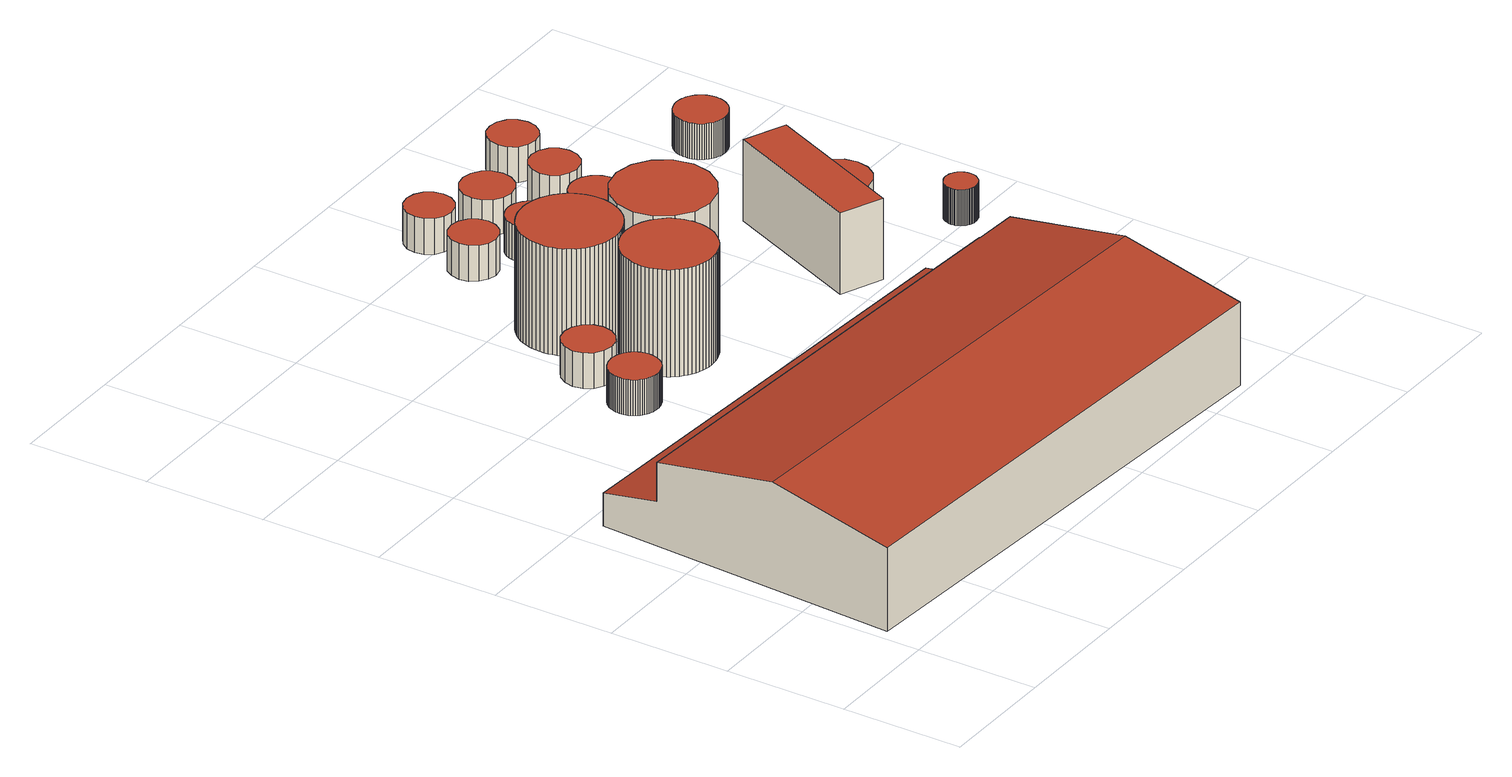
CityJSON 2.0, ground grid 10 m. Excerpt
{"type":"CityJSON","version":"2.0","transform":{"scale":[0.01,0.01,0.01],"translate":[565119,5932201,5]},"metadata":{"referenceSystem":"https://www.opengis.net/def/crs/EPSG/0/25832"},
"CityObjects":{
"building1":{"type":"Building","attributes":{"Gemeindeschluessel":"02000000","Geometrietyp2DReferenz":"3000","function":"31001_2100","roofType":"3100","measuredHeight":8.98,"storeysAboveGround":3},"geometry":[{"type":"MultiSurface","lod":"2","boundaries":[[[0,1,2,3]],[[3,4,5,0]],[[6,2,1,7]],[[8,9,6,7,10,11]],[[6,9,12,13,4,3,2]],[[8,11,14,15,16]],[[14,11,10,17]],[[10,7,1,0,5,17]],[[12,9,8,16]],[[15,14,17,5,4,13]],[[15,13,12,16]]],"semantics":{"surfaces":[{"type":"RoofSurface"},{"type":"WallSurface"},{"type":"GroundSurface"}],"values":[0,1,1,2,1,1,1,1,1,0,0]}}]},
"building2":{"type":"Building","attributes":{"Gemeindeschluessel":"02000000","Geometrietyp2DReferenz":"3000","function":"51003_1205","roofType":"1000","measuredHeight":3},"geometry":[{"type":"MultiSurface","lod":"2","boundaries":[[[18,19,20,21,22,23,24,25,26,27,28,29,30,31,32,33,34,35,36,37,38,39,40,41,42,43,44,45,46,47,48,49,50,51,52,53,54,55,56,57,58,59,60,61,62,63,64,65,66,67,68,69,70,71,72,73,74,75,76,77,78,79,80,81,82,83,84,85,86,87,88,89]],[[90,91,92,93,94,95,96,97,98,99,100,101,102,103,104,105,106,107,108,109,110,111,112,113,114,115,116,117,118,119,120,121,122,123,124,125,126,127,128,129,130,131,132,133,134,135,136,137,138,139,140,141,142,143,144,145,146,147,148,149,150,151,152,153,154,155,156,157,158,159,160,161]],[[161,160,19,18]],[[160,159,20,19]],[[159,158,21,20]],[[158,157,22,21]],[[157,156,23,22]],[[156,155,24,23]],[[155,154,25,24]],[[154,153,26,25]],[[153,152,27,26]],[[152,151,28,27]],[[151,150,29,28]],[[150,149,30,29]],[[149,148,31,30]],[[148,147,32,31]],[[147,146,33,32]],[[146,145,34,33]],[[145,144,35,34]],[[144,143,36,35]],[[143,142,37,36]],[[142,141,38,37]],[[141,140,39,38]],[[140,139,40,39]],[[139,138,41,40]],[[138,137,42,41]],[[137,136,43,42]],[[136,135,44,43]],[[135,134,45,44]],[[134,133,46,45]],[[133,132,47,46]],[[132,131,48,47]],[[131,130,49,48]],[[130,129,50,49]],[[129,128,51,50]],[[128,127,52,51]],[[127,126,53,52]],[[126,125,54,53]],[[125,124,55,54]],[[124,123,56,55]],[[123,122,57,56]],[[122,121,58,57]],[[121,120,59,58]],[[120,119,60,59]],[[119,118,61,60]],[[118,117,62,61]],[[117,116,63,62]],[[116,115,64,63]],[[115,114,65,64]],[[114,113,66,65]],[[113,112,67,66]],[[112,111,68,67]],[[111,110,69,68]],[[110,109,70,69]],[[109,108,71,70]],[[108,107,72,71]],[[107,106,73,72]],[[106,105,74,73]],[[105,104,75,74]],[[104,103,76,75]],[[103,102,77,76]],[[102,101,78,77]],[[101,100,79,78]],[[100,99,80,79]],[[99,98,81,80]],[[98,97,82,81]],[[97,96,83,82]],[[96,95,84,83]],[[95,94,85,84]],[[94,93,86,85]],[[93,92,87,86]],[[92,91,88,87]],[[91,90,89,88]],[[90,161,18,89]]],"semantics":{"surfaces":[{"type":"GroundSurface"},{"type":"RoofSurface"},{"type":"WallSurface"}],"values":[0,1,2,2,2,2,2,2,2,2,2,2,2,2,2,2,2,2,2,2,2,2,2,2,2,2,2,2,2,2,2,2,2,2,2,2,2,2,2,2,2,2,2,2,2,2,2,2,2,2,2,2,2,2,2,2,2,2,2,2,2,2,2,2,2,2,2,2,2,2,2,2,2,2]}}]},
"building3":{"type":"Building","attributes":{"Gemeindeschluessel":"02000000","Geometrietyp2DReferenz":"3000","function":"51003_1205","roofType":"1000","measuredHeight":3},"geometry":[{"type":"MultiSurface","lod":"2","boundaries":[[[162,163,164,165,166,167,168,169,170,171,172,173,174,175,176,177]],[[178,179,180,181,182,183,184,185,186,187,188,189,190,191,192,193]],[[193,192,163,162]],[[192,191,164,163]],[[191,190,165,164]],[[190,189,166,165]],[[189,188,167,166]],[[188,187,168,167]],[[187,186,169,168]],[[186,185,170,169]],[[185,184,171,170]],[[184,183,172,171]],[[183,182,173,172]],[[182,181,174,173]],[[181,180,175,174]],[[180,179,176,175]],[[179,178,177,176]],[[178,193,162,177]]],"semantics":{"surfaces":[{"type":"GroundSurface"},{"type":"RoofSurface"},{"type":"WallSurface"}],"values":[0,1,2,2,2,2,2,2,2,2,2,2,2,2,2,2,2,2]}}]},
"building4":{"type":"Building","attributes":{"Gemeindeschluessel":"02000000","Geometrietyp2DReferenz":"3000","function":"51003_1205","roofType":"1000","measuredHeight":9},"geometry":[{"type":"MultiSurface","lod":"2","boundaries":[[[194,195,196,197,198,199,200,201,202,203,204,205,206,207,208,209,210,211,212,213,214,215,216,217,218,219,220,221,222,223,224,225,226,227,228,229,230,231,232,233,234,235,236,237,238,239,240,241,242,243,244,245,246,247,248,249,250,251,252,253,254,255,256,257,258,259,260,261,262,263,264,265]],[[266,267,268,269,270,271,272,273,274,275,276,277,278,279,280,281,282,283,284,285,286,287,288,289,290,291,292,293,294,295,296,297,298,299,300,301,302,303,304,305,306,307,308,309,310,311,312,313,314,315,316,317,318,319,320,321,322,323,324,325,326,327,328,329,330,331,332,333,334,335,336,337]],[[337,336,195,194]],[[336,335,196,195]],[[335,334,197,196]],[[334,333,198,197]],[[333,332,199,198]],[[332,331,200,199]],[[331,330,201,200]],[[330,329,202,201]],[[329,328,203,202]],[[328,327,204,203]],[[327,326,205,204]],[[326,325,206,205]],[[325,324,207,206]],[[324,323,208,207]],[[323,322,209,208]],[[322,321,210,209]],[[321,320,211,210]],[[320,319,212,211]],[[319,318,213,212]],[[318,317,214,213]],[[317,316,215,214]],[[316,315,216,215]],[[315,314,217,216]],[[314,313,218,217]],[[313,312,219,218]],[[312,311,220,219]],[[311,310,221,220]],[[310,309,222,221]],[[309,308,223,222]],[[308,307,224,223]],[[307,306,225,224]],[[306,305,226,225]],[[305,304,227,226]],[[304,303,228,227]],[[303,302,229,228]],[[302,301,230,229]],[[301,300,231,230]],[[300,299,232,231]],[[299,298,233,232]],[[298,297,234,233]],[[297,296,235,234]],[[296,295,236,235]],[[295,294,237,236]],[[294,293,238,237]],[[293,292,239,238]],[[292,291,240,239]],[[291,290,241,240]],[[290,289,242,241]],[[289,288,243,242]],[[288,287,244,243]],[[287,286,245,244]],[[286,285,246,245]],[[285,284,247,246]],[[284,283,248,247]],[[283,282,249,248]],[[282,281,250,249]],[[281,280,251,250]],[[280,279,252,251]],[[279,278,253,252]],[[278,277,254,253]],[[277,276,255,254]],[[276,275,256,255]],[[275,274,257,256]],[[274,273,258,257]],[[273,272,259,258]],[[272,271,260,259]],[[271,270,261,260]],[[270,269,262,261]],[[269,268,263,262]],[[268,267,264,263]],[[267,266,265,264]],[[266,337,194,265]]],"semantics":{"surfaces":[{"type":"GroundSurface"},{"type":"RoofSurface"},{"type":"WallSurface"}],"values":[0,1,2,2,2,2,2,2,2,2,2,2,2,2,2,2,2,2,2,2,2,2,2,2,2,2,2,2,2,2,2,2,2,2,2,2,2,2,2,2,2,2,2,2,2,2,2,2,2,2,2,2,2,2,2,2,2,2,2,2,2,2,2,2,2,2,2,2,2,2,2,2,2,2]}}]},
"building5":{"type":"Building","attributes":{"Gemeindeschluessel":"02000000","Geometrietyp2DReferenz":"3000","function":"51003_1205","roofType":"1000","measuredHeight":9},"geometry":[{"type":"MultiSurface","lod":"2","boundaries":[[[338,339,340,341,342,343,344,345,346,347,348,349,350,351,352,353,354,355,356,357,358,359,360,361,362,363,364,365,366,367,368,369,370,371,372,373,374,375,376,377,378,379,380,381,382,383,384,385,386,387,388,389,390,391,392,393,394,395,396,397,398,399,400,401,402,403,404,405,406,407,408,409]],[[410,411,412,413,414,415,416,417,418,419,420,421,422,423,424,425,426,427,428,429,430,431,432,433,434,435,436,437,438,439,440,441,442,443,444,445,446,447,448,449,450,451,452,453,454,455,456,457,458,459,460,461,462,463,464,465,466,467,468,469,470,471,472,473,474,475,476,477,478,479,480,481]],[[481,480,339,338]],[[480,479,340,339]],[[479,478,341,340]],[[478,477,342,341]],[[477,476,343,342]],[[476,475,344,343]],[[475,474,345,344]],[[474,473,346,345]],[[473,472,347,346]],[[472,471,348,347]],[[471,470,349,348]],[[470,469,350,349]],[[469,468,351,350]],[[468,467,352,351]],[[467,466,353,352]],[[466,465,354,353]],[[465,464,355,354]],[[464,463,356,355]],[[463,462,357,356]],[[462,461,358,357]],[[461,460,359,358]],[[460,459,360,359]],[[459,458,361,360]],[[458,457,362,361]],[[457,456,363,362]],[[456,455,364,363]],[[455,454,365,364]],[[454,453,366,365]],[[453,452,367,366]],[[452,451,368,367]],[[451,450,369,368]],[[450,449,370,369]],[[449,448,371,370]],[[448,447,372,371]],[[447,446,373,372]],[[446,445,374,373]],[[445,444,375,374]],[[444,443,376,375]],[[443,442,377,376]],[[442,441,378,377]],[[441,440,379,378]],[[440,439,380,379]],[[439,438,381,380]],[[438,437,382,381]],[[437,436,383,382]],[[436,435,384,383]],[[435,434,385,384]],[[434,433,386,385]],[[433,432,387,386]],[[432,431,388,387]],[[431,430,389,388]],[[430,429,390,389]],[[429,428,391,390]],[[428,427,392,391]],[[427,426,393,392]],[[426,425,394,393]],[[425,424,395,394]],[[424,423,396,395]],[[423,422,397,396]],[[422,421,398,397]],[[421,420,399,398]],[[420,419,400,399]],[[419,418,401,400]],[[418,417,402,401]],[[417,416,403,402]],[[416,415,404,403]],[[415,414,405,404]],[[414,413,406,405]],[[413,412,407,406]],[[412,411,408,407]],[[411,410,409,408]],[[410,481,338,409]]],"semantics":{"surfaces":[{"type":"GroundSurface"},{"type":"RoofSurface"},{"type":"WallSurface"}],"values":[0,1,2,2,2,2,2,2,2,2,2,2,2,2,2,2,2,2,2,2,2,2,2,2,2,2,2,2,2,2,2,2,2,2,2,2,2,2,2,2,2,2,2,2,2,2,2,2,2,2,2,2,2,2,2,2,2,2,2,2,2,2,2,2,2,2,2,2,2,2,2,2,2,2]}}]},
"building6":{"type":"Building","attributes":{"Gemeindeschluessel":"02000000","Geometrietyp2DReferenz":"3000","function":"51003_1205","roofType":"1000","measuredHeight":3},"geometry":[{"type":"MultiSurface","lod":"2","boundaries":[[[482,483,484,485,486,487,488,489,490,491,492,493,494,495,496,497]],[[498,499,500,501,502,503,504,505,506,507,508,509,510,511,512,513]],[[513,512,483,482]],[[512,511,484,483]],[[511,510,485,484]],[[510,509,486,485]],[[509,508,487,486]],[[508,507,488,487]],[[507,506,489,488]],[[506,505,490,489]],[[505,504,491,490]],[[504,503,492,491]],[[503,502,493,492]],[[502,501,494,493]],[[501,500,495,494]],[[500,499,496,495]],[[499,498,497,496]],[[498,513,482,497]]],"semantics":{"surfaces":[{"type":"GroundSurface"},{"type":"RoofSurface"},{"type":"WallSurface"}],"values":[0,1,2,2,2,2,2,2,2,2,2,2,2,2,2,2,2,2]}}]},
"building7":{"type":"Building","attributes":{"Gemeindeschluessel":"02000000","Geometrietyp2DReferenz":"3000","function":"51003_1205","roofType":"1000","measuredHeight":9},"geometry":[{"type":"MultiSurface","lod":"2","boundaries":[[[514,515,516,517,518,519,520,521,522,523,524,525,526,527,528,529]],[[530,531,532,533,534,535,536,537,538,539,540,541,542,543,544,545]],[[545,544,515,514]],[[544,543,516,515]],[[543,542,517,516]],[[542,541,518,517]],[[541,540,519,518]],[[540,539,520,519]],[[539,538,521,520]],[[538,537,522,521]],[[537,536,523,522]],[[536,535,524,523]],[[535,534,525,524]],[[534,533,526,525]],[[533,532,527,526]],[[532,531,528,527]],[[531,530,529,528]],[[530,545,514,529]]],"semantics":{"surfaces":[{"type":"GroundSurface"},{"type":"RoofSurface"},{"type":"WallSurface"}],"values":[0,1,2,2,2,2,2,2,2,2,2,2,2,2,2,2,2,2]}}]},
"building8":{"type":"Building","attributes":{"Gemeindeschluessel":"02000000","Geometrietyp2DReferenz":"3000","function":"51003_1205","roofType":"1000","measuredHeight":3},"geometry":[{"type":"MultiSurface","lod":"2","boundaries":[[[546,547,548,549,550,551,552,553,554,555,556,557,558,559,560,561]],[[562,563,564,565,566,567,568,569,570,571,572,573,574,575,576,577]],[[577,576,547,546]],[[576,575,548,547]],[[575,574,549,548]],[[574,573,550,549]],[[573,572,551,550]],[[572,571,552,551]],[[571,570,553,552]],[[570,569,554,553]],[[569,568,555,554]],[[568,567,556,555]],[[567,566,557,556]],[[566,565,558,557]],[[565,564,559,558]],[[564,563,560,559]],[[563,562,561,560]],[[562,577,546,561]]],"semantics":{"surfaces":[{"type":"GroundSurface"},{"type":"RoofSurface"},{"type":"WallSurface"}],"values":[0,1,2,2,2,2,2,2,2,2,2,2,2,2,2,2,2,2]}}]},
"building9":{"type":"Building","attributes":{"Gemeindeschluessel":"02000000","Geometrietyp2DReferenz":"3000","function":"51003_1205","roofType":"1000","measuredHeight":3},"geometry":[{"type":"MultiSurface","lod":"2","boundaries":[[[578,579,580,581,582,583,584,585,586,587,588,589,590,591,592,593,594,595,596,597,598,599,600,601,602,603,604,605,606,607,608,609,610,611,612,613]],[[614,615,616,617,618,619,620,621,622,623,624,625,626,627,628,629,630,631,632,633,634,635,636,637,638,639,640,641,642,643,644,645,646,647,648,649]],[[649,648,579,578]],[[648,647,580,579]],[[647,646,581,580]],[[646,645,582,581]],[[645,644,583,582]],[[644,643,584,583]],[[643,642,585,584]],[[642,641,586,585]],[[641,640,587,586]],[[640,639,588,587]],[[639,638,589,588]],[[638,637,590,589]],[[637,636,591,590]],[[636,635,592,591]],[[635,634,593,592]],[[634,633,594,593]],[[633,632,595,594]],[[632,631,596,595]],[[631,630,597,596]],[[630,629,598,597]],[[629,628,599,598]],[[628,627,600,599]],[[627,626,601,600]],[[626,625,602,601]],[[625,624,603,602]],[[624,623,604,603]],[[623,622,605,604]],[[622,621,606,605]],[[621,620,607,606]],[[620,619,608,607]],[[619,618,609,608]],[[618,617,610,609]],[[617,616,611,610]],[[616,615,612,611]],[[615,614,613,612]],[[614,649,578,613]]],"semantics":{"surfaces":[{"type":"GroundSurface"},{"type":"RoofSurface"},{"type":"WallSurface"}],"values":[0,1,2,2,2,2,2,2,2,2,2,2,2,2,2,2,2,2,2,2,2,2,2,2,2,2,2,2,2,2,2,2,2,2,2,2,2,2]}}]},
"building10":{"type":"Building","attributes":{"Gemeindeschluessel":"02000000","Geometrietyp2DReferenz":"3000","function":"51003_1205","roofType":"1000","measuredHeight":3},"geometry":[{"type":"MultiSurface","lod":"2","boundaries":[[[650,651,652,653,654,655,656,657,658,659,660,661,662,663,664,665]],[[666,667,668,669,670,671,672,673,674,675,676,677,678,679,680,681]],[[681,680,651,650]],[[680,679,652,651]],[[679,678,653,652]],[[678,677,654,653]],[[677,676,655,654]],[[676,675,656,655]],[[675,674,657,656]],[[674,673,658,657]],[[673,672,659,658]],[[672,671,660,659]],[[671,670,661,660]],[[670,669,662,661]],[[669,668,663,662]],[[668,667,664,663]],[[667,666,665,664]],[[666,681,650,665]]],"semantics":{"surfaces":[{"type":"GroundSurface"},{"type":"RoofSurface"},{"type":"WallSurface"}],"values":[0,1,2,2,2,2,2,2,2,2,2,2,2,2,2,2,2,2]}}]},
"building11":{"type":"Building","attributes":{"Gemeindeschluessel":"02000000","Geometrietyp2DReferenz":"3000","function":"51003_1205","roofType":"1000","measuredHeight":3},"geometry":[{"type":"MultiSurface","lod":"2","boundaries":[[[682,683,684,685,686,687,688,689,690,691,692,693,694,695,696,697,698,699,700,701,702,703,704,705,706,707,708,709,710,711,712,713,714,715,716,717,718,719,720,721,722,723,724,725,726,727,728,729,730,731,732,733,734,735,736,737,738,739,740,741,742,743,744,745,746,747,748,749,750,751,752,753]],[[754,755,756,757,758,759,760,761,762,763,764,765,766,767,768,769,770,771,772,773,774,775,776,777,778,779,780,781,782,783,784,785,786,787,788,789,790,791,792,793,794,795,796,797,798,799,800,801,802,803,804,805,806,807,808,809,810,811,812,813,814,815,816,817,818,819,820,821,822,823,824,825]],[[825,824,683,682]],[[824,823,684,683]],[[823,822,685,684]],[[822,821,686,685]],[[821,820,687,686]],[[820,819,688,687]],[[819,818,689,688]],[[818,817,690,689]],[[817,816,691,690]],[[816,815,692,691]],[[815,814,693,692]],[[814,813,694,693]],[[813,812,695,694]],[[812,811,696,695]],[[811,810,697,696]],[[810,809,698,697]],[[809,808,699,698]],[[808,807,700,699]],[[807,806,701,700]],[[806,805,702,701]],[[805,804,703,702]],[[804,803,704,703]],[[803,802,705,704]],[[802,801,706,705]],[[801,800,707,706]],[[800,799,708,707]],[[799,798,709,708]],[[798,797,710,709]],[[797,796,711,710]],[[796,795,712,711]],[[795,794,713,712]],[[794,793,714,713]],[[793,792,715,714]],[[792,791,716,715]],[[791,790,717,716]],[[790,789,718,717]],[[789,788,719,718]],[[788,787,720,719]],[[787,786,721,720]],[[786,785,722,721]],[[785,784,723,722]],[[784,783,724,723]],[[783,782,725,724]],[[782,781,726,725]],[[781,780,727,726]],[[780,779,728,727]],[[779,778,729,728]],[[778,777,730,729]],[[777,776,731,730]],[[776,775,732,731]],[[775,774,733,732]],[[774,773,734,733]],[[773,772,735,734]],[[772,771,736,735]],[[771,770,737,736]],[[770,769,738,737]],[[769,768,739,738]],[[768,767,740,739]],[[767,766,741,740]],[[766,765,742,741]],[[765,764,743,742]],[[764,763,744,743]],[[763,762,745,744]],[[762,761,746,745]],[[761,760,747,746]],[[760,759,748,747]],[[759,758,749,748]],[[758,757,750,749]],[[757,756,751,750]],[[756,755,752,751]],[[755,754,753,752]],[[754,825,682,753]]],"semantics":{"surfaces":[{"type":"GroundSurface"},{"type":"RoofSurface"},{"type":"WallSurface"}],"values":[0,1,2,2,2,2,2,2,2,2,2,2,2,2,2,2,2,2,2,2,2,2,2,2,2,2,2,2,2,2,2,2,2,2,2,2,2,2,2,2,2,2,2,2,2,2,2,2,2,2,2,2,2,2,2,2,2,2,2,2,2,2,2,2,2,2,2,2,2,2,2,2,2,2]}}]},
"building12":{"type":"Building","attributes":{"Gemeindeschluessel":"02000000","Geometrietyp2DReferenz":"3000","function":"31001_2500","roofType":"1000","measuredHeight":6.85,"storeysAboveGround":1},"geometry":[{"type":"MultiSurface","lod":"2","boundaries":[[[826,827,828,829]],[[830,831,832,833]],[[830,829,828,831]],[[831,828,827,832]],[[832,827,826,833]],[[833,826,829,830]]],"semantics":{"surfaces":[{"type":"RoofSurface"},{"type":"GroundSurface"},{"type":"WallSurface"}],"values":[0,1,2,2,2,2]}}]},
"building13":{"type":"Building","attributes":{"Gemeindeschluessel":"02000000","Geometrietyp2DReferenz":"3000","function":"51003_1205","roofType":"1000","measuredHeight":3},"geometry":[{"type":"MultiSurface","lod":"2","boundaries":[[[834,835,836,837,838,839,840,841,842,843,844,845,846,847,848,849]],[[850,851,852,853,854,855,856,857,858,859,860,861,862,863,864,865]],[[865,864,835,834]],[[864,863,836,835]],[[863,862,837,836]],[[862,861,838,837]],[[861,860,839,838]],[[860,859,840,839]],[[859,858,841,840]],[[858,857,842,841]],[[857,856,843,842]],[[856,855,844,843]],[[855,854,845,844]],[[854,853,846,845]],[[853,852,847,846]],[[852,851,848,847]],[[851,850,849,848]],[[850,865,834,849]]],"semantics":{"surfaces":[{"type":"GroundSurface"},{"type":"RoofSurface"},{"type":"WallSurface"}],"values":[0,1,2,2,2,2,2,2,2,2,2,2,2,2,2,2,2,2]}}]},
"building14":{"type":"Building","attributes":{"Gemeindeschluessel":"02000000","Geometrietyp2DReferenz":"3000","function":"51003_1205","roofType":"1000","measuredHeight":3},"geometry":[{"type":"MultiSurface","lod":"2","boundaries":[[[866,867,868,869,870,871,872,873,874,875,876,877,878,879,880,881]],[[882,883,884,885,886,887,888,889,890,891,892,893,894,895,896,897]],[[897,896,867,866]],[[896,895,868,867]],[[895,894,869,868]],[[894,893,870,869]],[[893,892,871,870]],[[892,891,872,871]],[[891,890,873,872]],[[890,889,874,873]],[[889,888,875,874]],[[888,887,876,875]],[[887,886,877,876]],[[886,885,878,877]],[[885,884,879,878]],[[884,883,880,879]],[[883,882,881,880]],[[882,897,866,881]]],"semantics":{"surfaces":[{"type":"GroundSurface"},{"type":"RoofSurface"},{"type":"WallSurface"}],"values":[0,1,2,2,2,2,2,2,2,2,2,2,2,2,2,2,2,2]}}]},
"building15":{"type":"Building","attributes":{"Gemeindeschluessel":"02000000","Geometrietyp2DReferenz":"3000","function":"51003_1205","roofType":"1000","measuredHeight":3},"geometry":[{"type":"MultiSurface","lod":"2","boundaries":[[[898,899,900,901,902,903,904,905,906,907,908,909,910,911,912,913]],[[914,915,916,917,918,919,920,921,922,923,924,925,926,927,928,929]],[[929,928,899,898]],[[928,927,900,899]],[[927,926,901,900]],[[926,925,902,901]],[[925,924,903,902]],[[924,923,904,903]],[[923,922,905,904]],[[922,921,906,905]],[[921,920,907,906]],[[920,919,908,907]],[[919,918,909,908]],[[918,917,910,909]],[[917,916,911,910]],[[916,915,912,911]],[[915,914,913,912]],[[914,929,898,913]]],"semantics":{"surfaces":[{"type":"GroundSurface"},{"type":"RoofSurface"},{"type":"WallSurface"}],"values":[0,1,2,2,2,2,2,2,2,2,2,2,2,2,2,2,2,2]}}]},
"building16":{"type":"Building","attributes":{"Gemeindeschluessel":"02000000","Geometrietyp2DReferenz":"3000","function":"51003_1205","roofType":"1000","measuredHeight":3},"geometry":[{"type":"MultiSurface","lod":"2","boundaries":[[[930,931,932,933,934,935,936,937,938,939,940,941,942,943,944,945,946,947,948,949,950,951,952,953,954,955,956,957,958,959,960,961,962,963,964,965,966,967,968,969,970,971,972,973,974,975,976,977,978,979,980,981,982,983,984,985,986,987,988,989,990,991,992,993,994,995,996,997,998,999,1000,1001]],[[1002,1003,1004,1005,1006,1007,1008,1009,1010,1011,1012,1013,1014,1015,1016,1017,1018,1019,1020,1021,1022,1023,1024,1025,1026,1027,1028,1029,1030,1031,1032,1033,1034,1035,1036,1037,1038,1039,1040,1041,1042,1043,1044,1045,1046,1047,1048,1049,1050,1051,1052,1053,1054,1055,1056,1057,1058,1059,1060,1061,1062,1063,1064,1065,1066,1067,1068,1069,1070,1071,1072,1073]],[[1073,1072,931,930]],[[1072,1071,932,931]],[[1071,1070,933,932]],[[1070,1069,934,933]],[[1069,1068,935,934]],[[1068,1067,936,935]],[[1067,1066,937,936]],[[1066,1065,938,937]],[[1065,1064,939,938]],[[1064,1063,940,939]],[[1063,1062,941,940]],[[1062,1061,942,941]],[[1061,1060,943,942]],[[1060,1059,944,943]],[[1059,1058,945,944]],[[1058,1057,946,945]],[[1057,1056,947,946]],[[1056,1055,948,947]],[[1055,1054,949,948]],[[1054,1053,950,949]],[[1053,1052,951,950]],[[1052,1051,952,951]],[[1051,1050,953,952]],[[1050,1049,954,953]],[[1049,1048,955,954]],[[1048,1047,956,955]],[[1047,1046,957,956]],[[1046,1045,958,957]],[[1045,1044,959,958]],[[1044,1043,960,959]],[[1043,1042,961,960]],[[1042,1041,962,961]],[[1041,1040,963,962]],[[1040,1039,964,963]],[[1039,1038,965,964]],[[1038,1037,966,965]],[[1037,1036,967,966]],[[1036,1035,968,967]],[[1035,1034,969,968]],[[1034,1033,970,969]],[[1033,1032,971,970]],[[1032,1031,972,971]],[[1031,1030,973,972]],[[1030,1029,974,973]],[[1029,1028,975,974]],[[1028,1027,976,975]],[[1027,1026,977,976]],[[1026,1025,978,977]],[[1025,1024,979,978]],[[1024,1023,980,979]],[[1023,1022,981,980]],[[1022,1021,982,981]],[[1021,1020,983,982]],[[1020,1019,984,983]],[[1019,1018,985,984]],[[1018,1017,986,985]],[[1017,1016,987,986]],[[1016,1015,988,987]],[[1015,1014,989,988]],[[1014,1013,990,989]],[[1013,1012,991,990]],[[1012,1011,992,991]],[[1011,1010,993,992]],[[1010,1009,994,993]],[[1009,1008,995,994]],[[1008,1007,996,995]],[[1007,1006,997,996]],[[1006,1005,998,997]],[[1005,1004,999,998]],[[1004,1003,1000,999]],[[1003,1002,1001,1000]],[[1002,1073,930,1001]]],"semantics":{"surfaces":[{"type":"GroundSurface"},{"type":"RoofSurface"},{"type":"WallSurface"}],"values":[0,1,2,2,2,2,2,2,2,2,2,2,2,2,2,2,2,2,2,2,2,2,2,2,2,2,2,2,2,2,2,2,2,2,2,2,2,2,2,2,2,2,2,2,2,2,2,2,2,2,2,2,2,2,2,2,2,2,2,2,2,2,2,2,2,2,2,2,2,2,2,2,2,2]}}]},
"building17":{"type":"Building","attributes":{"Gemeindeschluessel":"02000000","Geometrietyp2DReferenz":"3000","function":"51003_1205","roofType":"1000","measuredHeight":3},"geometry":[{"type":"MultiSurface","lod":"2","boundaries":[[[1074,1075,1076,1077,1078,1079,1080,1081,1082,1083,1084,1085,1086,1087,1088,1089,1090,1091,1092,1093,1094,1095,1096,1097,1098,1099,1100,1101,1102,1103,1104,1105,1106,1107,1108,1109,1110,1111,1112,1113,1114,1115,1116,1117,1118,1119,1120,1121,1122,1123,1124,1125,1126,1127,1128,1129,1130,1131,1132,1133,1134,1135,1136,1137,1138,1139,1140,1141,1142,1143,1144,1145]],[[1146,1147,1148,1149,1150,1151,1152,1153,1154,1155,1156,1157,1158,1159,1160,1161,1162,1163,1164,1165,1166,1167,1168,1169,1170,1171,1172,1173,1174,1175,1176,1177,1178,1179,1180,1181,1182,1183,1184,1185,1186,1187,1188,1189,1190,1191,1192,1193,1194,1195,1196,1197,1198,1199,1200,1201,1202,1203,1204,1205,1206,1207,1208,1209,1210,1211,1212,1213,1214,1215,1216,1217]],[[1217,1216,1075,1074]],[[1216,1215,1076,1075]],[[1215,1214,1077,1076]],[[1214,1213,1078,1077]],[[1213,1212,1079,1078]],[[1212,1211,1080,1079]],[[1211,1210,1081,1080]],[[1210,1209,1082,1081]],[[1209,1208,1083,1082]],[[1208,1207,1084,1083]],[[1207,1206,1085,1084]],[[1206,1205,1086,1085]],[[1205,1204,1087,1086]],[[1204,1203,1088,1087]],[[1203,1202,1089,1088]],[[1202,1201,1090,1089]],[[1201,1200,1091,1090]],[[1200,1199,1092,1091]],[[1199,1198,1093,1092]],[[1198,1197,1094,1093]],[[1197,1196,1095,1094]],[[1196,1195,1096,1095]],[[1195,1194,1097,1096]],[[1194,1193,1098,1097]],[[1193,1192,1099,1098]],[[1192,1191,1100,1099]],[[1191,1190,1101,1100]],[[1190,1189,1102,1101]],[[1189,1188,1103,1102]],[[1188,1187,1104,1103]],[[1187,1186,1105,1104]],[[1186,1185,1106,1105]],[[1185,1184,1107,1106]],[[1184,1183,1108,1107]],[[1183,1182,1109,1108]],[[1182,1181,1110,1109]],[[1181,1180,1111,1110]],[[1180,1179,1112,1111]],[[1179,1178,1113,1112]],[[1178,1177,1114,1113]],[[1177,1176,1115,1114]],[[1176,1175,1116,1115]],[[1175,1174,1117,1116]],[[1174,1173,1118,1117]],[[1173,1172,1119,1118]],[[1172,1171,1120,1119]],[[1171,1170,1121,1120]],[[1170,1169,1122,1121]],[[1169,1168,1123,1122]],[[1168,1167,1124,1123]],[[1167,1166,1125,1124]],[[1166,1165,1126,1125]],[[1165,1164,1127,1126]],[[1164,1163,1128,1127]],[[1163,1162,1129,1128]],[[1162,1161,1130,1129]],[[1161,1160,1131,1130]],[[1160,1159,1132,1131]],[[1159,1158,1133,1132]],[[1158,1157,1134,1133]],[[1157,1156,1135,1134]],[[1156,1155,1136,1135]],[[1155,1154,1137,1136]],[[1154,1153,1138,1137]],[[1153,1152,1139,1138]],[[1152,1151,1140,1139]],[[1151,1150,1141,1140]],[[1150,1149,1142,1141]],[[1149,1148,1143,1142]],[[1148,1147,1144,1143]],[[1147,1146,1145,1144]],[[1146,1217,1074,1145]]],"semantics":{"surfaces":[{"type":"GroundSurface"},{"type":"RoofSurface"},{"type":"WallSurface"}],"values":[0,1,2,2,2,2,2,2,2,2,2,2,2,2,2,2,2,2,2,2,2,2,2,2,2,2,2,2,2,2,2,2,2,2,2,2,2,2,2,2,2,2,2,2,2,2,2,2,2,2,2,2,2,2,2,2,2,2,2,2,2,2,2,2,2,2,2,2,2,2,2,2,2,2]}}]}
},
"vertices":[
[4173,2153,422],[4201,2629,329],[244,2866,329],[215,2390,422],[215,2390,750],[4173,2153,750],[244,2866,50],[4201,2629,50],[4422,67,50],[92,327,50],[4173,2148,50],[4545,2126,50],[92,327,751],[153,1356,949],[4545,2126,751],[4484,1096,949],[4422,67,751],[4173,2148,751],
[1868,3840,44],[1885,3839,44],[1903,3837,44],[1919,3833,44],[1936,3828,44],[1952,3821,44],[1968,3813,44],[1983,3804,44],[1996,3793,44],[2009,3781,44],[2021,3769,44],[2032,3755,44],[2041,3740,44],[2049,3724,44],[2056,3708,44],[2061,3692,44],[2065,3675,44],[2067,3657,44],[2068,3640,44],[2067,3622,44],[2065,3605,44],[2061,3588,44],[2056,3571,44],[2049,3555,44],[2041,3540,44],[2032,3525,44],[2021,3511,44],[2009,3498,44],[1996,3486,44],[1982,3476,44],[1968,3466,44],[1952,3458,44],[1936,3452,44],[1919,3446,44],[1902,3443,44],[1885,3440,44],[1868,3440,44],[1850,3440,44],[1833,3443,44],[1816,3446,44],[1799,3452,44],[1783,3458,44],[1767,3466,44],[1753,3476,44],[1739,3486,44],[1726,3498,44],[1714,3511,44],[1704,3525,44],[1694,3540,44],[1686,3555,44],[1679,3571,44],[1674,3588,44],[1670,3605,44],[1668,3622,44],[1667,3640,44],[1668,3657,44],[1670,3675,44],[1674,3692,44],[1679,3708,44],[1686,3725,44],[1694,3740,44],[1704,3755,44],[1714,3769,44],[1726,3782,44],[1739,3793,44],[1753,3804,44],[1768,3813,44],[1783,3821,44],[1799,3828,44],[1816,3833,44],[1833,3837,44],[1850,3839,44],[1850,3839,344],[1833,3837,344],[1816,3833,344],[1799,3828,344],[1783,3821,344],[1768,3813,344],[1753,3804,344],[1739,3793,344],[1726,3782,344],[1714,3769,344],[1704,3755,344],[1694,3740,344],[1686,3725,344],[1679,3708,344],[1674,3692,344],[1670,3675,344],[1668,3657,344],[1667,3640,344],[1668,3622,344],[1670,3605,344],[1674,3588,344],[1679,3571,344],[1686,3555,344],[1694,3540,344],[1704,3525,344],[1714,3511,344],[1726,3498,344],[1739,3486,344],[1753,3476,344],[1767,3466,344],[1783,3458,344],[1799,3452,344],[1816,3446,344],[1833,3443,344],[1850,3440,344],[1868,3440,344],[1885,3440,344],[1902,3443,344],[1919,3446,344],[1936,3452,344],[1952,3458,344],[1968,3466,344],[1982,3476,344],[1996,3486,344],[2009,3498,344],[2021,3511,344],[2032,3525,344],[2041,3540,344],[2049,3555,344],[2056,3571,344],[2061,3588,344],[2065,3605,344],[2067,3622,344],[2068,3640,344],[2067,3657,344],[2065,3675,344],[2061,3692,344],[2056,3708,344],[2049,3724,344],[2041,3740,344],[2032,3755,344],[2021,3769,344],[2009,3781,344],[1996,3793,344],[1983,3804,344],[1968,3813,344],[1952,3821,344],[1936,3828,344],[1919,3833,344],[1903,3837,344],[1885,3839,344],[1868,3840,344],
[2012,4335,43],[2091,4320,43],[2157,4275,43],[2201,4209,43],[2217,4131,43],[2201,4053,43],[2157,3986,43],[2091,3942,43],[2012,3926,43],[1934,3942,43],[1868,3986,43],[1823,4053,43],[1808,4131,43],[1823,4209,43],[1868,4275,43],[1934,4320,43],[1934,4320,343],[1868,4275,343],[1823,4209,343],[1808,4131,343],[1823,4053,343],[1868,3986,343],[1934,3942,343],[2012,3926,343],[2091,3942,343],[2157,3986,343],[2201,4053,343],[2217,4131,343],[2201,4209,343],[2157,4275,343],[2091,4320,343],[2012,4335,343],
[2611,4189,41],[2643,4187,41],[2675,4183,41],[2707,4176,41],[2737,4166,41],[2767,4154,41],[2795,4139,41],[2822,4122,41],[2848,4103,41],[2871,4081,41],[2893,4057,41],[2913,4032,41],[2930,4005,41],[2945,3976,41],[2957,3947,41],[2967,3916,41],[2973,3885,41],[2978,3853,41],[2979,3821,41],[2978,3789,41],[2973,3757,41],[2967,3726,41],[2957,3695,41],[2945,3665,41],[2930,3637,41],[2912,3610,41],[2893,3584,41],[2871,3561,41],[2848,3539,41],[2822,3520,41],[2795,3502,41],[2767,3487,41],[2737,3475,41],[2706,3466,41],[2675,3459,41],[2643,3454,41],[2611,3453,41],[2579,3454,41],[2547,3459,41],[2516,3466,41],[2485,3475,41],[2456,3488,41],[2427,3502,41],[2400,3520,41],[2375,3539,41],[2351,3561,41],[2330,3584,41],[2310,3610,41],[2293,3637,41],[2278,3665,41],[2266,3695,41],[2256,3726,41],[2249,3757,41],[2245,3789,41],[2243,3821,41],[2245,3853,41],[2249,3885,41],[2256,3916,41],[2266,3947,41],[2278,3976,41],[2293,4005,41],[2310,4032,41],[2330,4057,41],[2351,4081,41],[2375,4103,41],[2400,4122,41],[2427,4139,41],[2456,4154,41],[2485,4166,41],[2516,4176,41],[2547,4183,41],[2579,4187,41],[2579,4187,941],[2547,4183,941],[2516,4176,941],[2485,4166,941],[2456,4154,941],[2427,4139,941],[2400,4122,941],[2375,4103,941],[2351,4081,941],[2330,4057,941],[2310,4032,941],[2293,4005,941],[2278,3976,941],[2266,3947,941],[2256,3916,941],[2249,3885,941],[2245,3853,941],[2243,3821,941],[2245,3789,941],[2249,3757,941],[2256,3726,941],[2266,3695,941],[2278,3665,941],[2293,3637,941],[2310,3610,941],[2330,3584,941],[2351,3561,941],[2375,3539,941],[2400,3520,941],[2427,3502,941],[2456,3488,941],[2485,3475,941],[2516,3466,941],[2547,3459,941],[2579,3454,941],[2611,3453,941],[2643,3454,941],[2675,3459,941],[2706,3466,941],[2737,3475,941],[2767,3487,941],[2795,3502,941],[2822,3520,941],[2848,3539,941],[2871,3561,941],[2893,3584,941],[2912,3610,941],[2930,3637,941],[2945,3665,941],[2957,3695,941],[2967,3726,941],[2973,3757,941],[2978,3789,941],[2979,3821,941],[2978,3853,941],[2973,3885,941],[2967,3916,941],[2957,3947,941],[2945,3976,941],[2930,4005,941],[2913,4032,941],[2893,4057,941],[2871,4081,941],[2848,4103,941],[2822,4122,941],[2795,4139,941],[2767,4154,941],[2737,4166,941],[2707,4176,941],[2675,4183,941],[2643,4187,941],[2611,4189,941],
[2483,4990,51],[2517,4988,51],[2551,4983,51],[2585,4976,51],[2618,4966,51],[2650,4952,51],[2681,4936,51],[2710,4918,51],[2737,4897,51],[2763,4873,51],[2786,4848,51],[2807,4820,51],[2826,4791,51],[2842,4761,51],[2855,4729,51],[2866,4696,51],[2873,4662,51],[2878,4628,51],[2879,4593,51],[2878,4558,51],[2873,4524,51],[2866,4490,51],[2855,4457,51],[2842,4425,51],[2826,4395,51],[2807,4366,51],[2786,4338,51],[2763,4313,51],[2737,4289,51],[2710,4268,51],[2681,4250,51],[2650,4234,51],[2618,4221,51],[2585,4210,51],[2551,4203,51],[2517,4198,51],[2482,4197,51],[2448,4198,51],[2414,4203,51],[2380,4210,51],[2347,4221,51],[2315,4234,51],[2284,4250,51],[2255,4268,51],[2228,4289,51],[2202,4313,51],[2179,4338,51],[2158,4366,51],[2139,4395,51],[2123,4426,51],[2110,4458,51],[2100,4491,51],[2092,4524,51],[2088,4558,51],[2086,4593,51],[2088,4628,51],[2092,4662,51],[2100,4696,51],[2110,4729,51],[2123,4761,51],[2139,4791,51],[2158,4821,51],[2179,4848,51],[2202,4873,51],[2228,4897,51],[2255,4918,51],[2284,4936,51],[2315,4952,51],[2347,4966,51],[2380,4976,51],[2414,4983,51],[2448,4988,51],[2448,4988,951],[2414,4983,951],[2380,4976,951],[2347,4966,951],[2315,4952,951],[2284,4936,951],[2255,4918,951],[2228,4897,951],[2202,4873,951],[2179,4848,951],[2158,4821,951],[2139,4791,951],[2123,4761,951],[2110,4729,951],[2100,4696,951],[2092,4662,951],[2088,4628,951],[2086,4593,951],[2088,4558,951],[2092,4524,951],[2100,4491,951],[2110,4458,951],[2123,4426,951],[2139,4395,951],[2158,4366,951],[2179,4338,951],[2202,4313,951],[2228,4289,951],[2255,4268,951],[2284,4250,951],[2315,4234,951],[2347,4221,951],[2380,4210,951],[2414,4203,951],[2448,4198,951],[2482,4197,951],[2517,4198,951],[2551,4203,951],[2585,4210,951],[2618,4221,951],[2650,4234,951],[2681,4250,951],[2710,4268,951],[2737,4289,951],[2763,4313,951],[2786,4338,951],[2807,4366,951],[2826,4395,951],[2842,4425,951],[2855,4457,951],[2866,4490,951],[2873,4524,951],[2878,4558,951],[2879,4593,951],[2878,4628,951],[2873,4662,951],[2866,4696,951],[2855,4729,951],[2842,4761,951],[2826,4791,951],[2807,4820,951],[2786,4848,951],[2763,4873,951],[2737,4897,951],[2710,4918,951],[2681,4936,951],[2650,4952,951],[2618,4966,951],[2585,4976,951],[2551,4983,951],[2517,4988,951],[2483,4990,951],
[2824,5832,55],[2898,5817,55],[2961,5775,55],[3003,5712,55],[3018,5638,55],[3003,5564,55],[2961,5501,55],[2898,5459,55],[2824,5444,55],[2750,5459,55],[2687,5501,55],[2645,5564,55],[2631,5638,55],[2645,5712,55],[2687,5775,55],[2750,5817,55],[2750,5817,355],[2687,5775,355],[2645,5712,355],[2631,5638,355],[2645,5564,355],[2687,5501,355],[2750,5459,355],[2824,5444,355],[2898,5459,355],[2961,5501,355],[3003,5564,355],[3018,5638,355],[3003,5712,355],[2961,5775,355],[2898,5817,355],[2824,5832,355],
[3254,4687,47],[3409,4656,47],[3541,4568,47],[3629,4437,47],[3660,4282,47],[3629,4127,47],[3541,3995,47],[3409,3907,47],[3254,3876,47],[3099,3907,47],[2968,3995,47],[2880,4127,47],[2849,4282,47],[2880,4437,47],[2968,4568,47],[3099,4656,47],[3099,4656,947],[2968,4568,947],[2880,4437,947],[2849,4282,947],[2880,4127,947],[2968,3995,947],[3099,3907,947],[3254,3876,947],[3409,3907,947],[3541,3995,947],[3629,4127,947],[3660,4282,947],[3629,4437,947],[3541,4568,947],[3409,4656,947],[3254,4687,947],
[2967,6306,59],[3041,6291,59],[3104,6249,59],[3146,6187,59],[3160,6113,59],[3146,6039,59],[3104,5976,59],[3041,5934,59],[2967,5919,59],[2893,5934,59],[2830,5976,59],[2788,6039,59],[2774,6113,59],[2788,6187,59],[2830,6249,59],[2893,6291,59],[2893,6291,359],[2830,6249,359],[2788,6187,359],[2774,6113,359],[2788,6039,359],[2830,5976,359],[2893,5934,359],[2967,5919,359],[3041,5934,359],[3104,5976,359],[3146,6039,359],[3160,6113,359],[3146,6187,359],[3104,6249,359],[3041,6291,359],[2967,6306,359],
[3261,5621,55],[3294,5618,55],[3325,5610,55],[3355,5596,55],[3382,5577,55],[3405,5554,55],[3423,5527,55],[3437,5498,55],[3446,5466,55],[3448,5434,55],[3446,5401,55],[3437,5369,55],[3423,5340,55],[3405,5313,55],[3382,5290,55],[3355,5271,55],[3325,5257,55],[3294,5249,55],[3261,5246,55],[3228,5249,55],[3197,5257,55],[3167,5271,55],[3140,5290,55],[3117,5313,55],[3098,5340,55],[3085,5369,55],[3076,5401,55],[3073,5434,55],[3076,5466,55],[3085,5498,55],[3098,5527,55],[3117,5554,55],[3140,5577,55],[3167,5596,55],[3197,5610,55],[3228,5618,55],[3228,5618,355],[3197,5610,355],[3167,5596,355],[3140,5577,355],[3117,5554,355],[3098,5527,355],[3085,5498,355],[3076,5466,355],[3073,5434,355],[3076,5401,355],[3085,5369,355],[3098,5340,355],[3117,5313,355],[3140,5290,355],[3167,5271,355],[3197,5257,355],[3228,5249,355],[3261,5246,355],[3294,5249,355],[3325,5257,355],[3355,5271,355],[3382,5290,355],[3405,5313,355],[3423,5340,355],[3437,5369,355],[3446,5401,355],[3448,5434,355],[3446,5466,355],[3437,5498,355],[3423,5527,355],[3405,5554,355],[3382,5577,355],[3355,5596,355],[3325,5610,355],[3294,5618,355],[3261,5621,355],
[3428,6119,62],[3508,6103,62],[3577,6057,62],[3622,5989,62],[3638,5908,62],[3622,5827,62],[3577,5759,62],[3508,5713,62],[3428,5697,62],[3347,5713,62],[3279,5759,62],[3233,5827,62],[3217,5908,62],[3233,5989,62],[3279,6057,62],[3347,6103,62],[3347,6103,362],[3279,6057,362],[3233,5989,362],[3217,5908,362],[3233,5827,362],[3279,5759,362],[3347,5713,362],[3428,5697,362],[3508,5713,362],[3577,5759,362],[3622,5827,362],[3638,5908,362],[3622,5989,362],[3577,6057,362],[3508,6103,362],[3428,6119,362],
[3812,5426,54],[3830,5425,54],[3848,5422,54],[3866,5418,54],[3883,5413,54],[3900,5406,54],[3916,5398,54],[3932,5388,54],[3946,5377,54],[3960,5364,54],[3972,5351,54],[3983,5336,54],[3993,5321,54],[4001,5305,54],[4008,5288,54],[4014,5271,54],[4018,5253,54],[4020,5235,54],[4021,5216,54],[4020,5198,54],[4018,5180,54],[4014,5162,54],[4008,5145,54],[4001,5128,54],[3993,5112,54],[3983,5096,54],[3972,5082,54],[3959,5069,54],[3946,5056,54],[3932,5045,54],[3916,5035,54],[3900,5027,54],[3883,5020,54],[3866,5014,54],[3848,5010,54],[3830,5008,54],[3812,5007,54],[3793,5008,54],[3775,5010,54],[3757,5014,54],[3740,5020,54],[3723,5027,54],[3707,5035,54],[3692,5045,54],[3677,5056,54],[3664,5069,54],[3651,5082,54],[3640,5097,54],[3631,5112,54],[3622,5128,54],[3615,5145,54],[3610,5162,54],[3606,5180,54],[3603,5198,54],[3603,5216,54],[3603,5235,54],[3606,5253,54],[3610,5271,54],[3615,5288,54],[3622,5305,54],[3631,5321,54],[3640,5336,54],[3652,5351,54],[3664,5364,54],[3677,5377,54],[3692,5388,54],[3707,5398,54],[3723,5406,54],[3740,5413,54],[3758,5418,54],[3775,5422,54],[3794,5425,54],[3794,5425,354],[3775,5422,354],[3758,5418,354],[3740,5413,354],[3723,5406,354],[3707,5398,354],[3692,5388,354],[3677,5377,354],[3664,5364,354],[3652,5351,354],[3640,5336,354],[3631,5321,354],[3622,5305,354],[3615,5288,354],[3610,5271,354],[3606,5253,354],[3603,5235,354],[3603,5216,354],[3603,5198,354],[3606,5180,354],[3610,5162,354],[3615,5145,354],[3622,5128,354],[3631,5112,354],[3640,5097,354],[3651,5082,354],[3664,5069,354],[3677,5056,354],[3692,5045,354],[3707,5035,354],[3723,5027,354],[3740,5020,354],[3757,5014,354],[3775,5010,354],[3793,5008,354],[3812,5007,354],[3830,5008,354],[3848,5010,354],[3866,5014,354],[3883,5020,354],[3900,5027,354],[3916,5035,354],[3932,5045,354],[3946,5056,354],[3959,5069,354],[3972,5082,354],[3983,5096,354],[3993,5112,354],[4001,5128,354],[4008,5145,354],[4014,5162,354],[4018,5180,354],[4020,5198,354],[4021,5216,354],[4020,5235,354],[4018,5253,354],[4014,5271,354],[4008,5288,354],[4001,5305,354],[3993,5321,354],[3983,5336,354],[3972,5351,354],[3960,5364,354],[3946,5377,354],[3932,5388,354],[3916,5398,354],[3900,5406,354],[3883,5413,354],[3866,5418,354],[3848,5422,354],[3830,5425,354],[3812,5426,354],
[4279,3046,743],[4781,4204,743],[4436,4353,743],[3935,3194,743],[3935,3194,59],[4436,4353,59],[4781,4204,59],[4279,3046,59],
[3983,5884,56],[4059,5869,56],[4123,5826,56],[4166,5762,56],[4181,5686,56],[4166,5611,56],[4123,5547,56],[4059,5504,56],[3983,5489,56],[3908,5504,56],[3844,5547,56],[3801,5611,56],[3785,5686,56],[3801,5762,56],[3844,5826,56],[3908,5869,56],[3908,5869,356],[3844,5826,356],[3801,5762,356],[3785,5686,356],[3801,5611,356],[3844,5547,356],[3908,5504,356],[3983,5489,356],[4059,5504,356],[4123,5547,356],[4166,5611,356],[4181,5686,356],[4166,5762,356],[4123,5826,356],[4059,5869,356],[3983,5884,356],
[4160,6355,58],[4235,6340,58],[4299,6297,58],[4342,6233,58],[4357,6157,58],[4342,6082,58],[4299,6018,58],[4235,5975,58],[4160,5960,58],[4084,5975,58],[4020,6018,58],[3977,6082,58],[3962,6157,58],[3977,6233,58],[4020,6297,58],[4084,6340,58],[4084,6340,358],[4020,6297,358],[3977,6233,358],[3962,6157,358],[3977,6082,358],[4020,6018,358],[4084,5975,358],[4160,5960,358],[4235,5975,358],[4299,6018,358],[4342,6082,358],[4357,6157,358],[4342,6233,358],[4299,6297,358],[4235,6340,358],[4160,6355,358],
[4925,4100,48],[5023,4081,48],[5106,4025,48],[5161,3943,48],[5181,3845,48],[5161,3747,48],[5106,3665,48],[5023,3609,48],[4925,3590,48],[4828,3609,48],[4745,3665,48],[4690,3747,48],[4670,3845,48],[4690,3943,48],[4745,4025,48],[4828,4081,48],[4828,4081,348],[4745,4025,348],[4690,3943,348],[4670,3845,348],[4690,3747,348],[4745,3665,348],[4828,3609,348],[4925,3590,348],[5023,3609,348],[5106,3665,348],[5161,3747,348],[5181,3845,348],[5161,3943,348],[5106,4025,348],[5023,4081,348],[4925,4100,348],
[5353,3197,49],[5365,3196,49],[5376,3195,49],[5387,3192,49],[5398,3189,49],[5408,3184,49],[5418,3179,49],[5428,3173,49],[5436,3166,49],[5445,3159,49],[5452,3150,49],[5459,3141,49],[5465,3132,49],[5470,3122,49],[5475,3111,49],[5478,3101,49],[5481,3090,49],[5482,3078,49],[5483,3067,49],[5482,3056,49],[5481,3045,49],[5478,3034,49],[5475,3023,49],[5470,3012,49],[5465,3002,49],[5459,2993,49],[5452,2984,49],[5445,2976,49],[5436,2968,49],[5427,2961,49],[5418,2955,49],[5408,2950,49],[5397,2946,49],[5387,2942,49],[5376,2940,49],[5365,2938,49],[5353,2938,49],[5342,2938,49],[5331,2940,49],[5320,2942,49],[5309,2946,49],[5298,2950,49],[5289,2955,49],[5279,2961,49],[5270,2968,49],[5262,2976,49],[5254,2984,49],[5247,2993,49],[5241,3003,49],[5236,3012,49],[5232,3023,49],[5228,3034,49],[5226,3045,49],[5224,3056,49],[5224,3067,49],[5224,3078,49],[5226,3090,49],[5228,3101,49],[5232,3111,49],[5236,3122,49],[5241,3132,49],[5247,3141,49],[5254,3150,49],[5262,3159,49],[5270,3166,49],[5279,3173,49],[5289,3179,49],[5299,3184,49],[5309,3189,49],[5320,3192,49],[5331,3195,49],[5342,3196,49],[5342,3196,349],[5331,3195,349],[5320,3192,349],[5309,3189,349],[5299,3184,349],[5289,3179,349],[5279,3173,349],[5270,3166,349],[5262,3159,349],[5254,3150,349],[5247,3141,349],[5241,3132,349],[5236,3122,349],[5232,3111,349],[5228,3101,349],[5226,3090,349],[5224,3078,349],[5224,3067,349],[5224,3056,349],[5226,3045,349],[5228,3034,349],[5232,3023,349],[5236,3012,349],[5241,3003,349],[5247,2993,349],[5254,2984,349],[5262,2976,349],[5270,2968,349],[5279,2961,349],[5289,2955,349],[5298,2950,349],[5309,2946,349],[5320,2942,349],[5331,2940,349],[5342,2938,349],[5353,2938,349],[5365,2938,349],[5376,2940,349],[5387,2942,349],[5397,2946,349],[5408,2950,349],[5418,2955,349],[5427,2961,349],[5436,2968,349],[5445,2976,349],[5452,2984,349],[5459,2993,349],[5465,3002,349],[5470,3012,349],[5475,3023,349],[5478,3034,349],[5481,3045,349],[5482,3056,349],[5483,3067,349],[5482,3078,349],[5481,3090,349],[5478,3101,349],[5475,3111,349],[5470,3122,349],[5465,3132,349],[5459,3141,349],[5452,3150,349],[5445,3159,349],[5436,3166,349],[5428,3173,349],[5418,3179,349],[5408,3184,349],[5398,3189,349],[5387,3192,349],[5376,3195,349],[5365,3196,349],[5353,3197,349],
[5188,5406,54],[5206,5405,54],[5224,5402,54],[5241,5398,54],[5259,5393,54],[5275,5386,54],[5291,5378,54],[5307,5368,54],[5321,5357,54],[5334,5345,54],[5346,5331,54],[5357,5317,54],[5367,5302,54],[5376,5286,54],[5382,5269,54],[5388,5252,54],[5392,5234,54],[5394,5216,54],[5395,5198,54],[5394,5180,54],[5392,5162,54],[5388,5145,54],[5382,5127,54],[5376,5111,54],[5367,5095,54],[5357,5079,54],[5346,5065,54],[5334,5052,54],[5321,5040,54],[5307,5029,54],[5291,5019,54],[5275,5010,54],[5259,5004,54],[5241,4998,54],[5224,4994,54],[5206,4992,54],[5188,4991,54],[5170,4992,54],[5152,4994,54],[5134,4998,54],[5117,5004,54],[5100,5011,54],[5084,5019,54],[5069,5029,54],[5055,5040,54],[5041,5052,54],[5029,5065,54],[5018,5079,54],[5008,5095,54],[5000,5111,54],[4993,5127,54],[4988,5145,54],[4984,5162,54],[4981,5180,54],[4981,5198,54],[4981,5216,54],[4984,5234,54],[4988,5252,54],[4993,5269,54],[5000,5286,54],[5008,5302,54],[5018,5317,54],[5029,5332,54],[5041,5345,54],[5055,5357,54],[5069,5368,54],[5084,5378,54],[5100,5386,54],[5117,5393,54],[5134,5398,54],[5152,5402,54],[5170,5405,54],[5170,5405,354],[5152,5402,354],[5134,5398,354],[5117,5393,354],[5100,5386,354],[5084,5378,354],[5069,5368,354],[5055,5357,354],[5041,5345,354],[5029,5332,354],[5018,5317,354],[5008,5302,354],[5000,5286,354],[4993,5269,354],[4988,5252,354],[4984,5234,354],[4981,5216,354],[4981,5198,354],[4981,5180,354],[4984,5162,354],[4988,5145,354],[4993,5127,354],[5000,5111,354],[5008,5095,354],[5018,5079,354],[5029,5065,354],[5041,5052,354],[5055,5040,354],[5069,5029,354],[5084,5019,354],[5100,5011,354],[5117,5004,354],[5134,4998,354],[5152,4994,354],[5170,4992,354],[5188,4991,354],[5206,4992,354],[5224,4994,354],[5241,4998,354],[5259,5004,354],[5275,5010,354],[5291,5019,354],[5307,5029,354],[5321,5040,354],[5334,5052,354],[5346,5065,354],[5357,5079,354],[5367,5095,354],[5376,5111,354],[5382,5127,354],[5388,5145,354],[5392,5162,354],[5394,5180,354],[5395,5198,354],[5394,5216,354],[5392,5234,354],[5388,5252,354],[5382,5269,354],[5376,5286,354],[5367,5302,354],[5357,5317,354],[5346,5331,354],[5334,5345,354],[5321,5357,354],[5307,5368,354],[5291,5378,354],[5275,5386,354],[5259,5393,354],[5241,5398,354],[5224,5402,354],[5206,5405,354],[5188,5406,354]
]}
